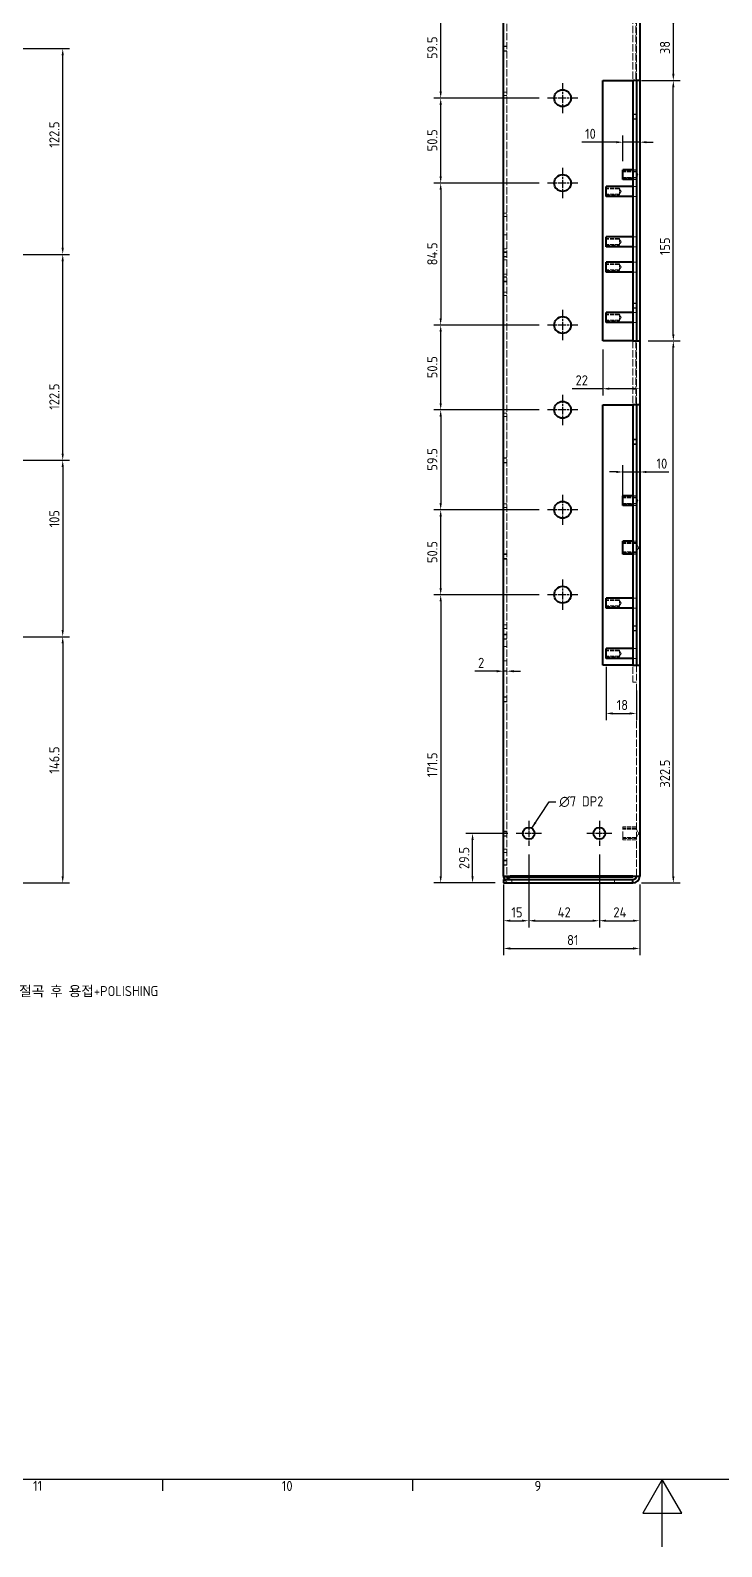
# Model space of a CAD drawing. Header units: millimetres. Extents: x 0 to 2378, y 0 to 1682.
# Drawn here: x 813 to 1224, y 0 to 902 of the extents above; entities that cross this region are included whole.
import ezdxf

# ---------------------------------------------------------------- set-up
doc = ezdxf.new("R2010")
doc.units = ezdxf.units.MM
doc.header["$LTSCALE"] = 2
doc.linetypes.add('CHAIN', pattern=[0.3543, 0.2362, -0.0295, 0.0591, -0.0295])
doc.linetypes.add('DASHED', pattern=[0.2067, 0.1654, -0.0413])
doc.layers.get('0').update_dxf_attribs({"color": 3, "lineweight": 25})
for name, color, linetype, lineweight in [('가려진 것(ISO)', 2, 'DASHED', 18), ('가시적인 것(ISO)', 3, 'Continuous', 40), ('경계(ISO)', 7, 'Continuous', 25), ('기호(ISO)', 5, 'Continuous', 25), ('중심 표식(ISO)', 1, 'Continuous', 25), ('치수(ISO)', 2, 'Continuous', 25)]:
    doc.layers.add(name, color=color, linetype=linetype, lineweight=lineweight)
doc.styles.add('문자 텍스트_M2B', font='isocp.shx')
doc.styles.add('치수 텍스트_PSTEK_POSCO', font='isocp.shx')
doc.dimstyles.new('치수_PSTEK_POSCO', dxfattribs={"dimscale": 2, "dimtxt": 3, "dimasz": 2, "dimexe": 2, "dimexo": 2.5, "dimgap": 1, "dimtad": 1, "dimrnd": 1e-08, "dimdsep": 46, "dimtxsty": '치수 텍스트_PSTEK_POSCO', "dimcen": 0.09, "dimdle": 10, "dimclrd": 7, "dimclre": 7, "dimclrt": 2, "dimadec": 1, "dimazin": 2, "dimtfac": 1, "dimtmove": 0, "dimatfit": 3, "dimfxl": 0, "dimtolj": 1, "dimlwd": -1, "dimlwe": -1, "dimarcsym": 0})
doc.dimstyles.new('치수_PSTEK_POSCO$7', dxfattribs={"dimscale": 2, "dimtxt": 3, "dimasz": 2, "dimexe": 2, "dimexo": 2.5, "dimgap": 1, "dimtad": 1, "dimrnd": 1e-08, "dimdsep": 46, "dimtxsty": '치수 텍스트_PSTEK_POSCO', "dimcen": 0.09, "dimdle": 10, "dimclrd": 7, "dimclre": 7, "dimclrt": 2, "dimadec": 1, "dimazin": 2, "dimtfac": 1, "dimtmove": 0, "dimatfit": 3, "dimfxl": 0, "dimtolj": 1, "dimlwd": -1, "dimlwe": -1, "dimarcsym": 0})

# ---------------------------------------------------------------- blocks, each defined once
blk = doc.blocks.new('경계 Default Border')
at = {"layer": '경계(ISO)'}
for p, q in [((445.88, 20), (445.88, 16.6)), ((520.19, 20), (520.19, 16.6))]:
    blk.add_line(p, q, dxfattribs=at)
at = {"layer": '경계(ISO)', "flags": 128}
for points in [[(20, 20), (20, 821), (1169, 821), (1169, 20), (20, 20)], [(594.5, 0), (594.5, 20), (588.73, 10), (600.27, 10), (594.5, 20)]]:
    blk.add_lwpolyline(points, dxfattribs=at)
at = {"layer": '경계(ISO)', "color": 2, "char_height": 3, "attachment_point": 7, "style": '문자 텍스트_M2B'}
for s, insert in [('11', (407.37, 16.6)), ('10', (481.35, 16.57)), ('9', (556.49, 16.57))]:
    blk.add_mtext(s, dxfattribs=dict(at, insert=insert))
blk = doc.blocks.new('*D36')
at = {"layer": 'Defpoints', "color": 0, "transparency": 16777216}
for p in [(752.74, 891.51), (832.37, 891.51), (752.74, 769.01)]:
    blk.add_point(p, dxfattribs=at)
at = {"layer": '치수(ISO)', "color": 7, "transparency": 16777216}
for p, q in [((757.74, 891.51), (836.37, 891.51)), ((832.37, 773.01), (832.37, 887.51)), ((757.74, 769.01), (836.37, 769.01))]:
    blk.add_line(p, q, dxfattribs=at)
for points in [[(831.7, 887.51), (833.03, 887.51), (832.37, 891.51)], [(831.7, 773.01), (833.03, 773.01), (832.37, 769.01)]]:
    blk.add_solid(points, dxfattribs=at)
at = {"layer": '치수(ISO)', "color": 2, "transparency": 16777216, "insert": (827.37, 832.59), "char_height": 6, "attachment_point": 4, "rotation": 90, "style": '치수 텍스트_PSTEK_POSCO'}
blk.add_mtext('\\A1;122.5', dxfattribs=at)
blk = doc.blocks.new('*D50')
at = {"layer": 'Defpoints', "color": 0, "transparency": 16777216}
for p in [(1094.58, 538.28), (1096.58, 538.28), (1096.58, 521)]:
    blk.add_point(p, dxfattribs=at)
at = {"layer": '치수(ISO)', "color": 7, "transparency": 16777216}
for p, q in [((1090.58, 521), (1077.44, 521)), ((1096.58, 521), (1094.58, 521)), ((1100.58, 521), (1104.58, 521))]:
    blk.add_line(p, q, dxfattribs=at)
for points in [[(1090.58, 521.67), (1090.58, 520.33), (1094.58, 521)], [(1100.58, 521.67), (1100.58, 520.33), (1096.58, 521)]]:
    blk.add_solid(points, dxfattribs=at)
at = {"layer": '치수(ISO)', "color": 2, "transparency": 16777216, "insert": (1079.44, 526), "char_height": 6, "attachment_point": 4, "style": '치수 텍스트_PSTEK_POSCO'}
blk.add_mtext('\\A1;2', dxfattribs=at)
blk = doc.blocks.new('*D51')
at = {"layer": 'Defpoints', "color": 0, "transparency": 16777216}
for p in [(1109.58, 417.01), (1094.58, 399.01), (1109.58, 372.51)]:
    blk.add_point(p, dxfattribs=at)
at = {"layer": '치수(ISO)', "color": 7, "transparency": 16777216}
for p, q in [((1109.58, 412.01), (1109.58, 368.51)), ((1094.58, 394.01), (1094.58, 368.51)), ((1098.58, 372.51), (1105.58, 372.51))]:
    blk.add_line(p, q, dxfattribs=at)
for points in [[(1098.58, 373.18), (1098.58, 371.84), (1094.58, 372.51)], [(1105.58, 373.18), (1105.58, 371.84), (1109.58, 372.51)]]:
    blk.add_solid(points, dxfattribs=at)
at = {"layer": '치수(ISO)', "color": 2, "transparency": 16777216, "insert": (1099.26, 377.51), "char_height": 6, "attachment_point": 4, "style": '치수 텍스트_PSTEK_POSCO'}
blk.add_mtext('\\A1;15', dxfattribs=at)
blk = doc.blocks.new('*D52')
at = {"layer": 'Defpoints', "color": 0, "transparency": 16777216}
for p in [(1109.58, 417.01), (1151.58, 417.01), (1151.58, 372.51)]:
    blk.add_point(p, dxfattribs=at)
at = {"layer": '치수(ISO)', "color": 7, "transparency": 16777216}
for p, q in [((1109.58, 412.01), (1109.58, 368.51)), ((1151.58, 412.01), (1151.58, 368.51)), ((1113.58, 372.51), (1147.58, 372.51))]:
    blk.add_line(p, q, dxfattribs=at)
for points in [[(1113.58, 373.18), (1113.58, 371.84), (1109.58, 372.51)], [(1147.58, 373.18), (1147.58, 371.84), (1151.58, 372.51)]]:
    blk.add_solid(points, dxfattribs=at)
at = {"layer": '치수(ISO)', "color": 2, "transparency": 16777216, "insert": (1126.8, 377.51), "char_height": 6, "attachment_point": 4, "style": '치수 텍스트_PSTEK_POSCO'}
blk.add_mtext('\\A1;42', dxfattribs=at)
blk = doc.blocks.new('*D53')
at = {"layer": 'Defpoints', "color": 0, "transparency": 16777216}
for p in [(1151.58, 417.01), (1175.58, 399.01), (1175.58, 372.51)]:
    blk.add_point(p, dxfattribs=at)
at = {"layer": '치수(ISO)', "color": 7, "transparency": 16777216}
for p, q in [((1151.58, 412.01), (1151.58, 368.51)), ((1175.58, 394.01), (1175.58, 368.51)), ((1155.58, 372.51), (1171.58, 372.51))]:
    blk.add_line(p, q, dxfattribs=at)
for points in [[(1155.58, 373.18), (1155.58, 371.84), (1151.58, 372.51)], [(1171.58, 373.18), (1171.58, 371.84), (1175.58, 372.51)]]:
    blk.add_solid(points, dxfattribs=at)
at = {"layer": '치수(ISO)', "color": 2, "transparency": 16777216, "insert": (1159.9, 377.51), "char_height": 6, "attachment_point": 4, "style": '치수 텍스트_PSTEK_POSCO'}
blk.add_mtext('\\A1;24', dxfattribs=at)
blk = doc.blocks.new('*D54')
at = {"layer": 'Defpoints', "color": 0, "transparency": 16777216}
for p in [(1076.16, 424.51), (1102.08, 424.51), (1094.58, 395.01)]:
    blk.add_point(p, dxfattribs=at)
at = {"layer": '치수(ISO)', "color": 7, "transparency": 16777216}
for p, q in [((1097.08, 424.51), (1072.16, 424.51)), ((1076.16, 399.01), (1076.16, 420.51)), ((1089.58, 395.01), (1072.16, 395.01))]:
    blk.add_line(p, q, dxfattribs=at)
for points in [[(1075.49, 420.51), (1076.83, 420.51), (1076.16, 424.51)], [(1075.49, 399.01), (1076.83, 399.01), (1076.16, 395.01)]]:
    blk.add_solid(points, dxfattribs=at)
at = {"layer": '치수(ISO)', "color": 2, "transparency": 16777216, "insert": (1071.16, 403.25), "char_height": 6, "attachment_point": 4, "rotation": 90, "style": '치수 텍스트_PSTEK_POSCO'}
blk.add_mtext('\\A1;29.5', dxfattribs=at)
blk = doc.blocks.new('*D57')
at = {"layer": 'Defpoints', "color": 0, "transparency": 16777216}
for p in [(1094.58, 399.01), (1175.58, 399.01), (1175.58, 355.99)]:
    blk.add_point(p, dxfattribs=at)
at = {"layer": '치수(ISO)', "color": 7, "transparency": 16777216}
for p, q in [((1094.58, 394.01), (1094.58, 351.99)), ((1175.58, 394.01), (1175.58, 351.99)), ((1098.58, 355.99), (1171.58, 355.99))]:
    blk.add_line(p, q, dxfattribs=at)
for points in [[(1098.58, 356.66), (1098.58, 355.32), (1094.58, 355.99)], [(1171.58, 356.66), (1171.58, 355.32), (1175.58, 355.99)]]:
    blk.add_solid(points, dxfattribs=at)
at = {"layer": '치수(ISO)', "color": 2, "transparency": 16777216, "insert": (1132.38, 360.99), "char_height": 6, "attachment_point": 4, "style": '치수 텍스트_PSTEK_POSCO'}
blk.add_mtext('\\A1;81', dxfattribs=at)
blk = doc.blocks.new('*D77')
at = {"layer": 'Defpoints', "color": 0, "transparency": 16777216}
for p in [(1057.2, 862.01), (1120.73, 862.01), (1120.73, 811.51)]:
    blk.add_point(p, dxfattribs=at)
at = {"layer": '치수(ISO)', "color": 7, "transparency": 16777216}
for p, q in [((1115.73, 862.01), (1053.2, 862.01)), ((1057.2, 815.51), (1057.2, 858.01)), ((1115.73, 811.51), (1053.2, 811.51))]:
    blk.add_line(p, q, dxfattribs=at)
for points in [[(1056.53, 858.01), (1057.86, 858.01), (1057.2, 862.01)], [(1056.53, 815.51), (1057.86, 815.51), (1057.2, 811.51)]]:
    blk.add_solid(points, dxfattribs=at)
at = {"layer": '치수(ISO)', "color": 2, "transparency": 16777216, "insert": (1052.2, 830.36), "char_height": 6, "attachment_point": 4, "rotation": 90, "style": '치수 텍스트_PSTEK_POSCO'}
blk.add_mtext('\\A1;50.5', dxfattribs=at)
blk = doc.blocks.new('*D78')
at = {"layer": 'Defpoints', "color": 0, "transparency": 16777216}
for p in [(1057.2, 921.51), (1120.73, 921.51), (1120.73, 862.01)]:
    blk.add_point(p, dxfattribs=at)
at = {"layer": '치수(ISO)', "color": 7, "transparency": 16777216}
for p, q in [((1115.73, 921.51), (1053.2, 921.51)), ((1057.2, 866.01), (1057.2, 917.51)), ((1115.73, 862.01), (1053.2, 862.01))]:
    blk.add_line(p, q, dxfattribs=at)
for points in [[(1056.53, 917.51), (1057.86, 917.51), (1057.2, 921.51)], [(1056.53, 866.01), (1057.86, 866.01), (1057.2, 862.01)]]:
    blk.add_solid(points, dxfattribs=at)
at = {"layer": '치수(ISO)', "color": 2, "transparency": 16777216, "insert": (1052.2, 885.35), "char_height": 6, "attachment_point": 4, "rotation": 90, "style": '치수 텍스트_PSTEK_POSCO'}
blk.add_mtext('\\A1;59.5', dxfattribs=at)
blk = doc.blocks.new('*D82')
at = {"layer": 'Defpoints', "color": 0, "transparency": 16777216}
for p in [(1175.58, 717.51), (1195.58, 717.51), (1171.58, 395.01)]:
    blk.add_point(p, dxfattribs=at)
at = {"layer": '치수(ISO)', "color": 7, "transparency": 16777216}
for p, q in [((1180.58, 717.51), (1199.58, 717.51)), ((1195.58, 399.01), (1195.58, 713.51)), ((1176.58, 395.01), (1199.58, 395.01))]:
    blk.add_line(p, q, dxfattribs=at)
for points in [[(1194.91, 713.51), (1196.25, 713.51), (1195.58, 717.51)], [(1194.91, 399.01), (1196.25, 399.01), (1195.58, 395.01)]]:
    blk.add_solid(points, dxfattribs=at)
at = {"layer": '치수(ISO)', "color": 2, "transparency": 16777216, "insert": (1190.58, 451.72), "char_height": 6, "attachment_point": 4, "rotation": 90, "style": '치수 텍스트_PSTEK_POSCO'}
blk.add_mtext('\\A1;322.5', dxfattribs=at)
blk = doc.blocks.new('*D83')
at = {"layer": 'Defpoints', "color": 0, "transparency": 16777216}
for p in [(1175.58, 872.51), (1195.58, 872.51), (1175.58, 717.51)]:
    blk.add_point(p, dxfattribs=at)
at = {"layer": '치수(ISO)', "color": 7, "transparency": 16777216}
for p, q in [((1180.58, 872.51), (1199.58, 872.51)), ((1195.58, 721.51), (1195.58, 868.51)), ((1180.58, 717.51), (1199.58, 717.51))]:
    blk.add_line(p, q, dxfattribs=at)
for points in [[(1194.91, 868.51), (1196.25, 868.51), (1195.58, 872.51)], [(1194.91, 721.51), (1196.25, 721.51), (1195.58, 717.51)]]:
    blk.add_solid(points, dxfattribs=at)
at = {"layer": '치수(ISO)', "color": 2, "transparency": 16777216, "insert": (1190.58, 768.61), "char_height": 6, "attachment_point": 4, "rotation": 90, "style": '치수 텍스트_PSTEK_POSCO'}
blk.add_mtext('\\A1;155', dxfattribs=at)
blk = doc.blocks.new('*D86')
at = {"layer": 'Defpoints', "color": 0, "transparency": 16777216}
for p in [(1175.58, 1091.62), (1153.58, 717.51), (1175.58, 689.1)]:
    blk.add_point(p, dxfattribs=at)
at = {"layer": '치수(ISO)', "color": 7, "transparency": 16777216}
for p, q in [((1153.58, 712.51), (1153.58, 685.1)), ((1153.58, 689.1), (1135.42, 689.1)), ((1171.58, 689.1), (1157.58, 689.1))]:
    blk.add_line(p, q, dxfattribs=at)
for points in [[(1157.58, 689.77), (1157.58, 688.44), (1153.58, 689.1)], [(1171.58, 689.77), (1171.58, 688.44), (1175.58, 689.1)]]:
    blk.add_solid(points, dxfattribs=at)
at = {"layer": '치수(ISO)', "color": 2, "transparency": 16777216, "insert": (1137.42, 694.1), "char_height": 6, "attachment_point": 4, "style": '치수 텍스트_PSTEK_POSCO'}
blk.add_mtext('\\A1;22', dxfattribs=at)
blk = doc.blocks.new('*D106')
at = {"layer": 'Defpoints', "color": 0, "transparency": 16777216}
for p in [(1175.58, 872.51), (1175.58, 835.82), (1165.58, 819.46)]:
    blk.add_point(p, dxfattribs=at)
at = {"layer": '치수(ISO)', "color": 7, "transparency": 16777216}
for p, q in [((1165.58, 824.46), (1165.58, 839.82)), ((1161.58, 835.82), (1141.08, 835.82)), ((1175.58, 835.82), (1165.58, 835.82)), ((1179.58, 835.82), (1183.58, 835.82))]:
    blk.add_line(p, q, dxfattribs=at)
for points in [[(1161.58, 836.48), (1161.58, 835.15), (1165.58, 835.82)], [(1179.58, 836.48), (1179.58, 835.15), (1175.58, 835.82)]]:
    blk.add_solid(points, dxfattribs=at)
at = {"layer": '치수(ISO)', "color": 2, "transparency": 16777216, "insert": (1143.08, 840.82), "char_height": 6, "attachment_point": 4, "style": '치수 텍스트_PSTEK_POSCO'}
blk.add_mtext('\\A1;10', dxfattribs=at)
blk = doc.blocks.new('*D107')
at = {"layer": 'Defpoints', "color": 0, "transparency": 16777216}
for p in [(1175.58, 836.76), (1175.58, 639.56), (1165.58, 619.56)]:
    blk.add_point(p, dxfattribs=at)
at = {"layer": '치수(ISO)', "color": 7, "transparency": 16777216}
for p, q in [((1165.58, 624.56), (1165.58, 643.56)), ((1161.58, 639.56), (1157.58, 639.56)), ((1165.58, 639.56), (1175.58, 639.56)), ((1179.58, 639.56), (1192.98, 639.56))]:
    blk.add_line(p, q, dxfattribs=at)
for points in [[(1161.58, 640.23), (1161.58, 638.9), (1165.58, 639.56)], [(1179.58, 640.23), (1179.58, 638.9), (1175.58, 639.56)]]:
    blk.add_solid(points, dxfattribs=at)
at = {"layer": '치수(ISO)', "color": 2, "transparency": 16777216, "insert": (1185.58, 644.56), "char_height": 6, "attachment_point": 4, "style": '치수 텍스트_PSTEK_POSCO'}
blk.add_mtext('\\A1;10', dxfattribs=at)
blk = doc.blocks.new('*D143')
at = {"layer": 'Defpoints', "color": 0, "transparency": 16777216}
for p in [(752.74, 646.51), (752.74, 541.51), (832.37, 541.51)]:
    blk.add_point(p, dxfattribs=at)
at = {"layer": '치수(ISO)', "color": 7, "transparency": 16777216}
for p, q in [((757.74, 646.51), (836.37, 646.51)), ((832.37, 642.51), (832.37, 545.51)), ((757.74, 541.51), (836.37, 541.51))]:
    blk.add_line(p, q, dxfattribs=at)
for points in [[(831.7, 642.51), (833.03, 642.51), (832.37, 646.51)], [(831.7, 545.51), (833.03, 545.51), (832.37, 541.51)]]:
    blk.add_solid(points, dxfattribs=at)
at = {"layer": '치수(ISO)', "color": 2, "transparency": 16777216, "insert": (827.37, 606.59), "char_height": 6, "attachment_point": 4, "rotation": 90, "style": '치수 텍스트_PSTEK_POSCO'}
blk.add_mtext('\\A1;105', dxfattribs=at)
blk = doc.blocks.new('*D144')
at = {"layer": 'Defpoints', "color": 0, "transparency": 16777216}
for p in [(752.74, 769.01), (832.37, 769.01), (752.74, 646.51)]:
    blk.add_point(p, dxfattribs=at)
at = {"layer": '치수(ISO)', "color": 7, "transparency": 16777216}
for p, q in [((757.74, 769.01), (836.37, 769.01)), ((832.37, 650.51), (832.37, 765.01)), ((757.74, 646.51), (836.37, 646.51))]:
    blk.add_line(p, q, dxfattribs=at)
for points in [[(831.7, 765.01), (833.03, 765.01), (832.37, 769.01)], [(831.7, 650.51), (833.03, 650.51), (832.37, 646.51)]]:
    blk.add_solid(points, dxfattribs=at)
at = {"layer": '치수(ISO)', "color": 2, "transparency": 16777216, "insert": (827.37, 676.59), "char_height": 6, "attachment_point": 4, "rotation": 90, "style": '치수 텍스트_PSTEK_POSCO'}
blk.add_mtext('\\A1;122.5', dxfattribs=at)
blk = doc.blocks.new('*D146')
at = {"layer": 'Defpoints', "color": 0, "transparency": 16777216}
for p in [(752.74, 541.51), (757.51, 395.01), (832.37, 395.01)]:
    blk.add_point(p, dxfattribs=at)
at = {"layer": '치수(ISO)', "color": 7, "transparency": 16777216}
for p, q in [((757.74, 541.51), (836.37, 541.51)), ((832.37, 537.51), (832.37, 399.01)), ((762.51, 395.01), (836.37, 395.01))]:
    blk.add_line(p, q, dxfattribs=at)
for points in [[(831.7, 537.51), (833.03, 537.51), (832.37, 541.51)], [(831.7, 399.01), (833.03, 399.01), (832.37, 395.01)]]:
    blk.add_solid(points, dxfattribs=at)
at = {"layer": '치수(ISO)', "color": 2, "transparency": 16777216, "insert": (827.37, 460.04), "char_height": 6, "attachment_point": 4, "rotation": 90, "style": '치수 텍스트_PSTEK_POSCO'}
blk.add_mtext('\\A1;146.5', dxfattribs=at)
blk = doc.blocks.new('*D162')
at = {"layer": 'Defpoints', "color": 0, "transparency": 16777216}
for p in [(1120.73, 811.51), (1057.2, 727.01), (1120.73, 727.01)]:
    blk.add_point(p, dxfattribs=at)
at = {"layer": '치수(ISO)', "color": 7, "transparency": 16777216}
for p, q in [((1115.73, 811.51), (1053.2, 811.51)), ((1057.2, 807.51), (1057.2, 731.01)), ((1115.73, 727.01), (1053.2, 727.01))]:
    blk.add_line(p, q, dxfattribs=at)
for points in [[(1056.53, 807.51), (1057.86, 807.51), (1057.2, 811.51)], [(1056.53, 731.01), (1057.86, 731.01), (1057.2, 727.01)]]:
    blk.add_solid(points, dxfattribs=at)
at = {"layer": '치수(ISO)', "color": 2, "transparency": 16777216, "insert": (1052.2, 762.54), "char_height": 6, "attachment_point": 4, "rotation": 90, "style": '치수 텍스트_PSTEK_POSCO'}
blk.add_mtext('\\A1;84.5', dxfattribs=at)
blk = doc.blocks.new('*D163')
at = {"layer": 'Defpoints', "color": 0, "transparency": 16777216}
for p in [(1057.2, 727.01), (1120.73, 727.01), (1120.73, 676.51)]:
    blk.add_point(p, dxfattribs=at)
at = {"layer": '치수(ISO)', "color": 7, "transparency": 16777216}
for p, q in [((1115.73, 727.01), (1053.2, 727.01)), ((1057.2, 680.51), (1057.2, 723.01)), ((1115.73, 676.51), (1053.2, 676.51))]:
    blk.add_line(p, q, dxfattribs=at)
for points in [[(1056.53, 723.01), (1057.86, 723.01), (1057.2, 727.01)], [(1056.53, 680.51), (1057.86, 680.51), (1057.2, 676.51)]]:
    blk.add_solid(points, dxfattribs=at)
at = {"layer": '치수(ISO)', "color": 2, "transparency": 16777216, "insert": (1052.2, 695.34), "char_height": 6, "attachment_point": 4, "rotation": 90, "style": '치수 텍스트_PSTEK_POSCO'}
blk.add_mtext('\\A1;50.5', dxfattribs=at)
blk = doc.blocks.new('*D164')
at = {"layer": 'Defpoints', "color": 0, "transparency": 16777216}
for p in [(1120.73, 676.51), (1057.2, 617.01), (1120.73, 617.01)]:
    blk.add_point(p, dxfattribs=at)
at = {"layer": '치수(ISO)', "color": 7, "transparency": 16777216}
for p, q in [((1115.73, 676.51), (1053.2, 676.51)), ((1057.2, 672.51), (1057.2, 621.01)), ((1115.73, 617.01), (1053.2, 617.01))]:
    blk.add_line(p, q, dxfattribs=at)
for points in [[(1056.53, 672.51), (1057.86, 672.51), (1057.2, 676.51)], [(1056.53, 621.01), (1057.86, 621.01), (1057.2, 617.01)]]:
    blk.add_solid(points, dxfattribs=at)
at = {"layer": '치수(ISO)', "color": 2, "transparency": 16777216, "insert": (1052.2, 640.33), "char_height": 6, "attachment_point": 4, "rotation": 90, "style": '치수 텍스트_PSTEK_POSCO'}
blk.add_mtext('\\A1;59.5', dxfattribs=at)
blk = doc.blocks.new('*D165')
at = {"layer": 'Defpoints', "color": 0, "transparency": 16777216}
for p in [(1057.2, 617.01), (1120.73, 617.01), (1120.73, 566.51)]:
    blk.add_point(p, dxfattribs=at)
at = {"layer": '치수(ISO)', "color": 7, "transparency": 16777216}
for p, q in [((1115.73, 617.01), (1053.2, 617.01)), ((1057.2, 570.51), (1057.2, 613.01)), ((1115.73, 566.51), (1053.2, 566.51))]:
    blk.add_line(p, q, dxfattribs=at)
for points in [[(1056.53, 613.01), (1057.86, 613.01), (1057.2, 617.01)], [(1056.53, 570.51), (1057.86, 570.51), (1057.2, 566.51)]]:
    blk.add_solid(points, dxfattribs=at)
at = {"layer": '치수(ISO)', "color": 2, "transparency": 16777216, "insert": (1052.2, 585.34), "char_height": 6, "attachment_point": 4, "rotation": 90, "style": '치수 텍스트_PSTEK_POSCO'}
blk.add_mtext('\\A1;50.5', dxfattribs=at)
blk = doc.blocks.new('*D166')
at = {"layer": 'Defpoints', "color": 0, "transparency": 16777216}
for p in [(1120.73, 566.51), (1057.2, 395.01), (1094.58, 395.01)]:
    blk.add_point(p, dxfattribs=at)
at = {"layer": '치수(ISO)', "color": 7, "transparency": 16777216}
for p, q in [((1115.73, 566.51), (1053.2, 566.51)), ((1057.2, 562.51), (1057.2, 399.01)), ((1089.58, 395.01), (1053.2, 395.01))]:
    blk.add_line(p, q, dxfattribs=at)
for points in [[(1056.53, 562.51), (1057.86, 562.51), (1057.2, 566.51)], [(1056.53, 399.01), (1057.86, 399.01), (1057.2, 395.01)]]:
    blk.add_solid(points, dxfattribs=at)
at = {"layer": '치수(ISO)', "color": 2, "transparency": 16777216, "insert": (1052.2, 457.94), "char_height": 6, "attachment_point": 4, "rotation": 90, "style": '치수 텍스트_PSTEK_POSCO'}
blk.add_mtext('\\A1;171.5', dxfattribs=at)
blk = doc.blocks.new('*D169')
at = {"layer": 'Defpoints', "color": 0, "transparency": 16777216}
for p in [(1171.58, 910.51), (1171.58, 872.51), (1195.58, 872.51)]:
    blk.add_point(p, dxfattribs=at)
at = {"layer": '치수(ISO)', "color": 7, "transparency": 16777216}
for p, q in [((1176.58, 910.51), (1199.58, 910.51)), ((1195.58, 906.51), (1195.58, 876.51)), ((1176.58, 872.51), (1199.58, 872.51))]:
    blk.add_line(p, q, dxfattribs=at)
for points in [[(1194.91, 906.51), (1196.25, 906.51), (1195.58, 910.51)], [(1194.91, 876.51), (1196.25, 876.51), (1195.58, 872.51)]]:
    blk.add_solid(points, dxfattribs=at)
at = {"layer": '치수(ISO)', "color": 2, "transparency": 16777216, "insert": (1190.58, 888.21), "char_height": 6, "attachment_point": 4, "rotation": 90, "style": '치수 텍스트_PSTEK_POSCO'}
blk.add_mtext('\\A1;38', dxfattribs=at)
blk = doc.blocks.new('*D170')
at = {"layer": 'Defpoints', "color": 0, "transparency": 16777216}
for p in [(1155.58, 528.56), (1173.58, 514.51), (1173.58, 495.86)]:
    blk.add_point(p, dxfattribs=at)
at = {"layer": '치수(ISO)', "color": 7, "transparency": 16777216}
for p, q in [((1155.58, 523.56), (1155.58, 491.86)), ((1173.58, 509.51), (1173.58, 491.86)), ((1159.58, 495.86), (1169.58, 495.86))]:
    blk.add_line(p, q, dxfattribs=at)
for points in [[(1159.58, 496.53), (1159.58, 495.19), (1155.58, 495.86)], [(1169.58, 496.53), (1169.58, 495.19), (1173.58, 495.86)]]:
    blk.add_solid(points, dxfattribs=at)
at = {"layer": '치수(ISO)', "color": 2, "transparency": 16777216, "insert": (1161.88, 500.86), "char_height": 6, "attachment_point": 4, "style": '치수 텍스트_PSTEK_POSCO'}
blk.add_mtext('\\A1;18', dxfattribs=at)

msp = doc.modelspace()

# ---------------------------------------------------------------- linework, layer by layer
at = {"layer": '가려진 것(ISO)', "ltscale": 13.051744}
msp.add_line((1096.5796, 1273.098), (1096.5796, 399.0122), dxfattribs=at)
at = {"layer": '가려진 것(ISO)', "ltscale": 13.131522}
for p, q in [((1171.5796, 910.5122), (1171.5796, 872.5122)), ((1173.3116, 910.5122), (1173.3116, 872.5122)), ((1173.5796, 872.5122), (1173.5796, 910.5122)), ((1171.5796, 717.5122), (1171.5796, 679.5122)), ((1173.3116, 717.5122), (1173.3116, 679.5122)), ((1173.5796, 679.5122), (1173.5796, 717.5122))]:
    msp.add_line(p, q, dxfattribs=at)
at = {"layer": '가려진 것(ISO)', "ltscale": 1.904597}
for p, q in [((1096.5796, 893.0122), (1094.5796, 893.0122)), ((1096.5796, 892.7417), (1094.5796, 892.7417)), ((1096.5796, 890.2827), (1094.5796, 890.2827)), ((1094.5796, 890.0122), (1096.5796, 890.0122)), ((1094.5796, 865.5122), (1096.5796, 865.5122)), ((1094.5796, 863.5122), (1096.5796, 863.5122)), ((1173.5796, 852.5122), (1171.5796, 852.5122)), ((1171.5796, 852.2417), (1173.5796, 852.2417)), ((1171.5796, 849.7827), (1173.5796, 849.7827)), ((1171.5796, 849.5122), (1173.5796, 849.5122)), ((1173.5796, 819.4622), (1171.5796, 819.4622)), ((1173.5796, 813.5622), (1171.5796, 813.5622)), ((1173.5796, 809.4622), (1171.5796, 809.4622)), ((1173.5796, 803.5622), (1171.5796, 803.5622)), ((1094.5796, 793.5122), (1096.5796, 793.5122)), ((1096.5796, 791.5122), (1094.5796, 791.5122)), ((1096.5796, 780.7622), (1094.5796, 780.7622)), ((1173.5796, 779.4622), (1171.5796, 779.4622)), ((1096.5796, 772.2622), (1094.5796, 772.2622)), ((1096.5796, 770.5122), (1094.5796, 770.5122)), ((1096.5796, 770.2417), (1094.5796, 770.2417)), ((1096.5796, 767.7827), (1094.5796, 767.7827)), ((1094.5796, 767.5122), (1096.5796, 767.5122)), ((1173.5796, 773.5622), (1171.5796, 773.5622)), ((1096.5796, 765.7622), (1094.5796, 765.7622)), ((1173.5796, 764.4622), (1171.5796, 764.4622)), ((1173.5796, 758.5622), (1171.5796, 758.5622)), ((1096.5796, 757.2622), (1094.5796, 757.2622)), ((1096.5796, 755.7622), (1094.5796, 755.7622)), ((1096.5796, 755.4917), (1094.5796, 755.4917)), ((1096.5796, 753.0327), (1094.5796, 753.0327)), ((1094.5796, 752.7622), (1096.5796, 752.7622)), ((1094.5796, 746.5122), (1096.5796, 746.5122)), ((1094.5796, 744.5122), (1096.5796, 744.5122)), ((1173.5796, 740.0122), (1171.5796, 740.0122)), ((1171.5796, 739.7417), (1173.5796, 739.7417)), ((1171.5796, 737.2827), (1173.5796, 737.2827)), ((1171.5796, 737.0122), (1173.5796, 737.0122)), ((1173.5796, 734.4622), (1171.5796, 734.4622)), ((1173.5796, 728.5622), (1171.5796, 728.5622)), ((1094.5796, 674.5122), (1096.5796, 674.5122)), ((1096.5796, 672.5122), (1094.5796, 672.5122)), ((1173.5796, 659.0122), (1171.5796, 659.0122)), ((1171.5796, 658.7417), (1173.5796, 658.7417)), ((1171.5796, 656.2827), (1173.5796, 656.2827)), ((1171.5796, 656.0122), (1173.5796, 656.0122)), ((1096.5796, 648.0122), (1094.5796, 648.0122)), ((1096.5796, 647.7417), (1094.5796, 647.7417)), ((1096.5796, 645.2827), (1094.5796, 645.2827)), ((1094.5796, 645.0122), (1096.5796, 645.0122)), ((1173.5796, 625.4622), (1171.5796, 625.4622)), ((1094.5796, 620.5122), (1096.5796, 620.5122)), ((1094.5796, 618.5122), (1096.5796, 618.5122)), ((1173.5796, 619.5622), (1171.5796, 619.5622)), ((1173.5796, 598.4622), (1171.5796, 598.4622)), ((1096.5796, 590.7622), (1094.5796, 590.7622)), ((1096.5796, 590.4917), (1094.5796, 590.4917)), ((1096.5796, 588.0327), (1094.5796, 588.0327)), ((1094.5796, 587.7622), (1096.5796, 587.7622)), ((1173.5796, 590.5622), (1171.5796, 590.5622)), ((1173.5796, 564.4622), (1171.5796, 564.4622)), ((1173.5796, 558.5622), (1171.5796, 558.5622)), ((1094.5796, 548.5122), (1096.5796, 548.5122)), ((1096.5796, 546.5122), (1094.5796, 546.5122)), ((1096.5796, 543.0122), (1094.5796, 543.0122)), ((1096.5796, 542.7417), (1094.5796, 542.7417)), ((1173.5796, 548.0122), (1171.5796, 548.0122)), ((1171.5796, 547.7417), (1173.5796, 547.7417)), ((1171.5796, 545.2827), (1173.5796, 545.2827)), ((1171.5796, 545.0122), (1173.5796, 545.0122)), ((1096.5796, 540.2827), (1094.5796, 540.2827)), ((1094.5796, 540.0122), (1096.5796, 540.0122)), ((1096.5796, 535.7622), (1094.5796, 535.7622)), ((1173.5796, 534.4622), (1171.5796, 534.4622)), ((1096.5796, 527.2622), (1094.5796, 527.2622)), ((1173.5796, 528.5622), (1171.5796, 528.5622)), ((1171.5796, 514.5122), (1173.5796, 514.5122)), ((1096.5796, 505.7622), (1094.5796, 505.7622)), ((1096.5796, 505.4917), (1094.5796, 505.4917)), ((1096.5796, 503.0327), (1094.5796, 503.0327)), ((1094.5796, 502.7622), (1096.5796, 502.7622)), ((1096.5796, 425.7622), (1094.5796, 425.7622)), ((1096.5796, 425.4917), (1094.5796, 425.4917)), ((1096.5796, 423.0327), (1094.5796, 423.0327)), ((1094.5796, 422.7622), (1096.5796, 422.7622)), ((1096.5796, 415.0122), (1094.5796, 415.0122)), ((1096.5796, 413.0122), (1094.5796, 413.0122)), ((1096.5796, 408.5122), (1094.5796, 408.5122)), ((1096.5796, 408.2417), (1094.5796, 408.2417)), ((1096.5796, 405.7827), (1094.5796, 405.7827)), ((1094.5796, 405.5122), (1096.5796, 405.5122)), ((1099.5796, 397.0122), (1099.5796, 395.0122)), ((1109.5796, 395.0122), (1109.5796, 397.0122)), ((1160.5796, 395.0122), (1160.5796, 397.0122))]:
    msp.add_line(p, q, dxfattribs=at)
at = {"layer": '가려진 것(ISO)', "ltscale": 7.618686}
for p, q in [((1173.5796, 818.5122), (1165.5796, 818.5122)), ((1173.5796, 818.1332), (1165.5796, 818.1332)), ((1173.5796, 814.8912), (1165.5796, 814.8912)), ((1165.5796, 814.5122), (1173.5796, 814.5122)), ((1163.5796, 808.5122), (1155.5796, 808.5122)), ((1163.5796, 808.1332), (1155.5796, 808.1332)), ((1163.5796, 804.8912), (1155.5796, 804.8912)), ((1155.5796, 804.5122), (1163.5796, 804.5122)), ((1163.5796, 778.5122), (1155.5796, 778.5122)), ((1163.5796, 778.1332), (1155.5796, 778.1332)), ((1163.5796, 774.8912), (1155.5796, 774.8912)), ((1155.5796, 774.5122), (1163.5796, 774.5122)), ((1163.5796, 763.5122), (1155.5796, 763.5122)), ((1163.5796, 763.1332), (1155.5796, 763.1332)), ((1163.5796, 759.8912), (1155.5796, 759.8912)), ((1155.5796, 759.5122), (1163.5796, 759.5122)), ((1163.5796, 733.5122), (1155.5796, 733.5122)), ((1163.5796, 733.1332), (1155.5796, 733.1332)), ((1163.5796, 729.8912), (1155.5796, 729.8912)), ((1155.5796, 729.5122), (1163.5796, 729.5122)), ((1173.5796, 624.5122), (1165.5796, 624.5122)), ((1173.5796, 624.1332), (1165.5796, 624.1332)), ((1173.5796, 620.8912), (1165.5796, 620.8912)), ((1165.5796, 620.5122), (1173.5796, 620.5122)), ((1173.5796, 597.5122), (1165.5796, 597.5122)), ((1173.5796, 596.9707), (1165.5796, 596.9707)), ((1173.5796, 592.0537), (1165.5796, 592.0537)), ((1165.5796, 591.5122), (1173.5796, 591.5122)), ((1163.5796, 563.5122), (1155.5796, 563.5122)), ((1163.5796, 563.1332), (1155.5796, 563.1332)), ((1163.5796, 559.8912), (1155.5796, 559.8912)), ((1155.5796, 559.5122), (1163.5796, 559.5122)), ((1163.5796, 533.5122), (1155.5796, 533.5122)), ((1163.5796, 533.1332), (1155.5796, 533.1332)), ((1163.5796, 529.8912), (1155.5796, 529.8912)), ((1155.5796, 529.5122), (1163.5796, 529.5122)), ((1173.5796, 428.4622), (1165.5796, 428.4622)), ((1173.5796, 427.5122), (1165.5796, 427.5122)), ((1173.5796, 426.9707), (1165.5796, 426.9707)), ((1173.5796, 422.0537), (1165.5796, 422.0537)), ((1165.5796, 421.5122), (1173.5796, 421.5122)), ((1173.5796, 420.5622), (1165.5796, 420.5622))]:
    msp.add_line(p, q, dxfattribs=at)
at = {"layer": '가려진 것(ISO)', "ltscale": 1.800898}
for p, q in [((1174.5536, 816.5122), (1173.5796, 818.1332)), ((1174.5536, 816.5122), (1173.5796, 814.8912)), ((1164.5536, 806.5122), (1163.5796, 808.1332)), ((1164.5536, 806.5122), (1163.5796, 804.8912)), ((1164.5536, 776.5122), (1163.5796, 778.1332)), ((1164.5536, 776.5122), (1163.5796, 774.8912)), ((1164.5536, 761.5122), (1163.5796, 763.1332)), ((1164.5536, 761.5122), (1163.5796, 759.8912)), ((1164.5536, 731.5122), (1163.5796, 733.1332)), ((1164.5536, 731.5122), (1163.5796, 729.8912)), ((1174.5536, 622.5122), (1173.5796, 624.1332)), ((1174.5536, 622.5122), (1173.5796, 620.8912)), ((1164.5536, 561.5122), (1163.5796, 563.1332)), ((1164.5536, 561.5122), (1163.5796, 559.8912)), ((1164.5536, 531.5122), (1163.5796, 533.1332)), ((1164.5536, 531.5122), (1163.5796, 529.8912))]:
    msp.add_line(p, q, dxfattribs=at)
at = {"layer": '가려진 것(ISO)', "ltscale": 5.983681}
for p, q in [((1163.5796, 808.5122), (1163.5796, 804.5122)), ((1163.5796, 778.5122), (1163.5796, 774.5122)), ((1163.5796, 763.5122), (1163.5796, 759.5122)), ((1163.5796, 733.5122), (1163.5796, 729.5122)), ((1163.5796, 563.5122), (1163.5796, 559.5122)), ((1163.5796, 533.5122), (1163.5796, 529.5122))]:
    msp.add_line(p, q, dxfattribs=at)
at = {"layer": '가려진 것(ISO)', "ltscale": 2.731395}
for p, q in [((1175.0568, 594.5122), (1173.5796, 596.9707)), ((1175.0568, 594.5122), (1173.5796, 592.0537)), ((1175.0568, 424.5122), (1173.5796, 426.9707)), ((1175.0568, 424.5122), (1173.5796, 422.0537))]:
    msp.add_line(p, q, dxfattribs=at)
at = {"layer": '가려진 것(ISO)', "ltscale": 12.094824}
for p, q in [((1171.5796, 514.5122), (1171.5796, 524.5122)), ((1173.5796, 524.5122), (1173.5796, 514.5122))]:
    msp.add_line(p, q, dxfattribs=at)
at = {"layer": '가려진 것(ISO)', "ltscale": 13.304306}
msp.add_line((1173.5796, 399.0122), (1173.5796, 514.5122), dxfattribs=at)
at = {"layer": '가려진 것(ISO)', "ltscale": 15.008819}
msp.add_line((1165.5796, 420.5622), (1165.5796, 428.4622), dxfattribs=at)
at = {"layer": '가려진 것(ISO)', "ltscale": 1.863526}
msp.add_line((1096.5796, 398.4264), (1094.6227, 398.4264), dxfattribs=at)
at = {"layer": '가려진 것(ISO)', "ltscale": 0.557773}
msp.add_line((1096.5796, 399.0122), (1096.5796, 398.4264), dxfattribs=at)
at = {"layer": '가려진 것(ISO)', "ltscale": 0.566074}
msp.add_line((1096.5796, 398.4264), (1096.6673, 398.4264), dxfattribs=at)
at = {"layer": '가려진 것(ISO)', "ltscale": 3.989087}
msp.add_arc((1098.5796, 399.0122), 4, 210, 270, dxfattribs=at)
at = {"layer": '가시적인 것(ISO)'}
for p, q in [((1094.5796, 399.0122), (1094.5796, 1273.098)), ((1175.5796, 910.5122), (1175.5796, 872.5122)), ((1153.5796, 872.5122), (1171.5796, 872.5122)), ((1153.5796, 717.5122), (1153.5796, 872.5122)), ((1175.5796, 872.5122), (1171.5796, 872.5122)), ((1171.5796, 872.5122), (1171.5796, 717.5122)), ((1173.5796, 872.5122), (1173.5796, 717.5122)), ((1175.5796, 872.5122), (1175.5796, 717.5122)), ((1165.5796, 813.5622), (1165.5796, 819.4622)), ((1171.5796, 819.4622), (1165.5796, 819.4622)), ((1171.5796, 813.5622), (1165.5796, 813.5622)), ((1155.5796, 803.5622), (1155.5796, 809.4622)), ((1171.5796, 809.4622), (1155.5796, 809.4622)), ((1171.5796, 803.5622), (1155.5796, 803.5622)), ((1155.5796, 773.5622), (1155.5796, 779.4622)), ((1171.5796, 779.4622), (1155.5796, 779.4622)), ((1171.5796, 773.5622), (1155.5796, 773.5622)), ((1155.5796, 758.5622), (1155.5796, 764.4622)), ((1171.5796, 764.4622), (1155.5796, 764.4622)), ((1171.5796, 758.5622), (1155.5796, 758.5622)), ((1155.5796, 728.5622), (1155.5796, 734.4622)), ((1171.5796, 734.4622), (1155.5796, 734.4622)), ((1171.5796, 728.5622), (1155.5796, 728.5622)), ((1171.5796, 717.5122), (1153.5796, 717.5122)), ((1171.5796, 717.5122), (1175.5796, 717.5122)), ((1175.5796, 717.5122), (1175.5796, 679.5122)), ((1153.5796, 679.5122), (1171.5796, 679.5122)), ((1153.5796, 524.5122), (1153.5796, 679.5122)), ((1175.5796, 679.5122), (1171.5796, 679.5122)), ((1171.5796, 679.5122), (1171.5796, 524.5122)), ((1173.5796, 679.5122), (1173.5796, 524.5122)), ((1175.5796, 679.5122), (1175.5796, 524.5122)), ((1165.5796, 619.5622), (1165.5796, 625.4622)), ((1171.5796, 625.4622), (1165.5796, 625.4622)), ((1171.5796, 619.5622), (1165.5796, 619.5622)), ((1165.5796, 590.5622), (1165.5796, 598.4622)), ((1171.5796, 598.4622), (1165.5796, 598.4622)), ((1171.5796, 590.5622), (1165.5796, 590.5622)), ((1155.5796, 558.5622), (1155.5796, 564.4622)), ((1171.5796, 564.4622), (1155.5796, 564.4622)), ((1171.5796, 558.5622), (1155.5796, 558.5622)), ((1155.5796, 528.5622), (1155.5796, 534.4622)), ((1171.5796, 534.4622), (1155.5796, 534.4622)), ((1171.5796, 524.5122), (1153.5796, 524.5122)), ((1171.5796, 528.5622), (1155.5796, 528.5622)), ((1171.5796, 524.5122), (1175.5796, 524.5122)), ((1175.5796, 524.5122), (1175.5796, 399.0122)), ((1094.5796, 399.0122), (1098.5796, 399.0122)), ((1094.5796, 399.0122), (1094.5796, 398.4264)), ((1094.6227, 398.4264), (1094.5796, 398.4264)), ((1096.6673, 398.4264), (1098.5796, 398.4264)), ((1171.5796, 399.0122), (1098.5796, 399.0122)), ((1171.5796, 398.4264), (1098.5796, 398.4264)), ((1171.5796, 399.0122), (1175.5796, 399.0122)), ((1171.5796, 399.0122), (1171.5796, 398.4264)), ((1094.5796, 397.0122), (1171.5796, 397.0122)), ((1094.5796, 397.0122), (1094.5796, 395.0122)), ((1094.5796, 395.0122), (1171.5796, 395.0122)), ((1171.5796, 395.0122), (1171.5796, 397.0122))]:
    msp.add_line(p, q, dxfattribs=at)
for centre, radius in [((1129.7296, 862.0122), 5), ((1129.7296, 811.5122), 5), ((1129.7296, 727.0122), 5), ((1129.7296, 676.5122), 5), ((1129.7296, 617.0122), 5), ((1129.7296, 566.5122), 5), ((1109.5796, 424.5122), 3.5), ((1151.5796, 424.5122), 3.5)]:
    msp.add_circle(centre, radius, dxfattribs=at)
for centre, radius, start, end in [((1098.5796, 399.0122), 4, 180, 210), ((1098.5796, 399.0122), 2, 180, 270), ((1171.5796, 399.0122), 2, 270, 0), ((1171.5796, 399.0122), 4, 270, 0)]:
    msp.add_arc(centre, radius, start, end, dxfattribs=at)
at = {"layer": '중심 표식(ISO)', "linetype": 'CHAIN', "ltscale": 10.000767}
for p, q in [((1129.7296, 871.0122), (1129.7296, 853.0122)), ((1138.7296, 862.0122), (1120.7296, 862.0122)), ((1129.7296, 820.5122), (1129.7296, 802.5122)), ((1138.7296, 811.5122), (1120.7296, 811.5122)), ((1129.7296, 736.0122), (1129.7296, 718.0122)), ((1138.7296, 727.0122), (1120.7296, 727.0122)), ((1129.7296, 685.5122), (1129.7296, 667.5122)), ((1138.7296, 676.5122), (1120.7296, 676.5122)), ((1129.7296, 626.0122), (1129.7296, 608.0122)), ((1138.7296, 617.0122), (1120.7296, 617.0122)), ((1129.7296, 575.5122), (1129.7296, 557.5122)), ((1138.7296, 566.5122), (1120.7296, 566.5122))]:
    msp.add_line(p, q, dxfattribs=at)
at = {"layer": '중심 표식(ISO)', "linetype": 'CHAIN', "ltscale": 8.333956}
for p, q in [((1117.0796, 424.5122), (1102.0796, 424.5122)), ((1109.5796, 432.0122), (1109.5796, 417.0122)), ((1159.0796, 424.5122), (1144.0796, 424.5122)), ((1151.5796, 432.0122), (1151.5796, 417.0122))]:
    msp.add_line(p, q, dxfattribs=at)

# ---------------------------------------------------------------- block references
at = {"xscale": 2, "yscale": 2, "zscale": 2}
msp.add_blockref('경계 Default Border', (0, 0), dxfattribs=at)

# ---------------------------------------------------------------- texts
at = {"layer": '기호(ISO)', "color": 2, "insert": (1127.7723, 443.358), "char_height": 6, "width": 29.694945, "attachment_point": 4, "line_spacing_factor": 0.525, "style": '치수 텍스트_PSTEK_POSCO'}
msp.add_mtext('{\\fAIGDT|b0|i0;\\H6.0000;n\\fisocp|b0|i0;\\H6.0000;7 DP2}', dxfattribs=at)
at = {"layer": '기호(ISO)', "color": 2, "insert": (806.415, 330.3047), "char_height": 6, "width": 96.979742, "attachment_point": 4, "style": '치수 텍스트_PSTEK_POSCO'}
msp.add_mtext('{\\fISOCP|b0|i0;\\H6.0000;절곡 후 용접+POLISHING}', dxfattribs=at)

# ---------------------------------------------------------------- dimensions: what is measured, and where the dimension line sits
at = {"layer": '치수(ISO)', "color": 7}
for base, p1, p2, override, picture, middle in [((1175.5796, 689.1018), (1153.5796, 717.5122), (1175.5796, 1091.6222), {"dimdec": 2, "dimse2": 1, "dimtp": 0, "dimtm": 0, "dimtdec": 2, "dimtofl": 0, "dimatfit": 2}, '*D86', (1140.9742, 689.1018)), ((1096.5796, 521.0005), (1094.5796, 538.2781), (1096.5796, 538.2781), {"dimdec": 2, "dimse1": 1, "dimse2": 1, "dimtp": 0, "dimtm": 0, "dimtdec": 2, "dimtofl": 1, "dimatfit": 1}, '*D50', (1080.8915, 521.0005)), ((1175.5796, 355.9911), (1094.5796, 399.0122), (1175.5796, 399.0122), {"dimdec": 2, "dimtp": 0, "dimtm": 0, "dimtdec": 2, "dimtofl": 0, "dimatfit": 1}, '*D57', (1135.0796, 355.9911))]:
    dim = msp.add_linear_dim(base=base, p1=p1, p2=p2, dimstyle='치수_PSTEK_POSCO', override=override, dxfattribs=at)
    dim.commit()
    dim.dimension.update_dxf_attribs({"geometry": picture, "text_midpoint": middle, "dimtype": 160})
for base, p1, p2, angle, override, picture, middle in [((1057.1951, 921.5122), (1120.7296, 862.0122), (1120.7296, 921.5122), 90, {"dimdec": 2, "dimtp": 0, "dimtm": 0, "dimtdec": 2, "dimtofl": 0, "dimatfit": 1}, '*D78', (1057.1951, 891.7822)), ((1195.5796, 872.5122), (1171.5796, 910.5122), (1171.5796, 872.5122), 90, {"dimdec": 2, "dimtp": 0, "dimtm": 0, "dimtdec": 2, "dimtofl": 0, "dimatfit": 1}, '*D169', (1195.5796, 891.5122)), ((832.3666, 891.5122), (752.7406, 769.0122), (752.7406, 891.5122), 90, {"dimdec": 2, "dimtp": 0, "dimtm": 0, "dimtdec": 2, "dimtofl": 0, "dimatfit": 1}, '*D36', (832.3666, 840.5122)), ((1175.5796, 835.8178), (1165.5796, 819.4622), (1175.5796, 872.5122), 180, {"dimdec": 2, "dimse2": 1, "dimtp": 0, "dimtm": 0, "dimtdec": 2, "dimtofl": 1, "dimatfit": 1}, '*D106', (1145.7813, 835.8178)), ((1195.5796, 872.5122), (1175.5796, 717.5122), (1175.5796, 872.5122), 90, {"dimdec": 2, "dimtp": 0, "dimtm": 0, "dimtdec": 2, "dimtofl": 0, "dimatfit": 1}, '*D83', (1195.5796, 773.5322)), ((1057.1951, 862.0122), (1120.7296, 811.5122), (1120.7296, 862.0122), 90, {"dimdec": 2, "dimtp": 0, "dimtm": 0, "dimtdec": 2, "dimtofl": 0, "dimatfit": 1}, '*D77', (1057.1951, 836.7822)), ((1175.5796, 639.5622), (1165.5796, 619.5622), (1175.5796, 836.7622), 180, {"dimdec": 2, "dimse2": 1, "dimtp": 0, "dimtm": 0, "dimtdec": 2, "dimtofl": 1, "dimatfit": 1}, '*D107', (1188.2819, 639.5622)), ((1057.1951, 727.0122), (1120.7296, 811.5122), (1120.7296, 727.0122), 90, {"dimdec": 2, "dimtp": 0, "dimtm": 0, "dimtdec": 2, "dimtofl": 0, "dimatfit": 1}, '*D162', (1057.1951, 769.2622)), ((832.3666, 769.0122), (752.7406, 646.5122), (752.7406, 769.0122), 90, {"dimdec": 2, "dimtp": 0, "dimtm": 0, "dimtdec": 2, "dimtofl": 0, "dimatfit": 1}, '*D144', (832.3666, 684.5122)), ((1057.1951, 727.0122), (1120.7296, 676.5122), (1120.7296, 727.0122), 90, {"dimdec": 2, "dimtp": 0, "dimtm": 0, "dimtdec": 2, "dimtofl": 0, "dimatfit": 1}, '*D163', (1057.1951, 701.7622)), ((1195.5796, 717.5122), (1171.5796, 395.0122), (1175.5796, 717.5122), 90, {"dimdec": 2, "dimtp": 0, "dimtm": 0, "dimtdec": 2, "dimtofl": 0, "dimatfit": 1}, '*D82', (1195.5796, 460.2422)), ((1057.1951, 617.0122), (1120.7296, 676.5122), (1120.7296, 617.0122), 90, {"dimdec": 2, "dimtp": 0, "dimtm": 0, "dimtdec": 2, "dimtofl": 0, "dimatfit": 1}, '*D164', (1057.1951, 646.7622)), ((832.3666, 541.5122), (752.7406, 646.5122), (752.7406, 541.5122), 90, {"dimdec": 2, "dimtp": 0, "dimtm": 0, "dimtdec": 2, "dimtofl": 0, "dimatfit": 1}, '*D143', (832.3666, 611.5122)), ((1057.1951, 617.0122), (1120.7296, 566.5122), (1120.7296, 617.0122), 90, {"dimdec": 2, "dimtp": 0, "dimtm": 0, "dimtdec": 2, "dimtofl": 0, "dimatfit": 1}, '*D165', (1057.1951, 591.7622)), ((1057.1951, 395.0122), (1120.7296, 566.5122), (1094.5796, 395.0122), 90, {"dimdec": 2, "dimtp": 0, "dimtm": 0, "dimtdec": 2, "dimtofl": 0, "dimatfit": 1}, '*D166', (1057.1951, 465.2622)), ((832.3666, 395.0122), (752.7406, 541.5122), (757.5111, 395.0122), 90, {"dimdec": 2, "dimtp": 0, "dimtm": 0, "dimtdec": 2, "dimtofl": 0, "dimatfit": 1}, '*D146', (832.3666, 468.2622)), ((1173.5796, 495.8591), (1155.5796, 528.5622), (1173.5796, 514.5122), 180, {"dimdec": 2, "dimtp": 0, "dimtm": 0, "dimtdec": 2, "dimtofl": 0, "dimatfit": 1}, '*D170', (1164.5796, 495.8591)), ((1076.1589, 424.5122), (1094.5796, 395.0122), (1102.0796, 424.5122), 270, {"dimdec": 2, "dimtp": 0, "dimtm": 0, "dimtdec": 2, "dimtofl": 0, "dimatfit": 1}, '*D54', (1076.1589, 409.7622)), ((1109.5796, 372.5094), (1094.5796, 399.0122), (1109.5796, 417.0122), 180, {"dimdec": 2, "dimtp": 0, "dimtm": 0, "dimtdec": 2, "dimtofl": 0, "dimatfit": 1}, '*D51', (1102.0796, 372.5094)), ((1151.5796, 372.5094), (1109.5796, 417.0122), (1151.5796, 417.0122), 180, {"dimdec": 2, "dimtp": 0, "dimtm": 0, "dimtdec": 2, "dimtofl": 0, "dimatfit": 1}, '*D52', (1130.5796, 372.5094)), ((1175.5796, 372.5094), (1151.5796, 417.0122), (1175.5796, 399.0122), 180, {"dimdec": 2, "dimtp": 0, "dimtm": 0, "dimtdec": 2, "dimtofl": 0, "dimatfit": 1}, '*D53', (1163.5796, 372.5094))]:
    dim = msp.add_linear_dim(base=base, p1=p1, p2=p2, angle=angle, dimstyle='치수_PSTEK_POSCO', override=override, dxfattribs=at)
    dim.commit()
    dim.dimension.update_dxf_attribs({"geometry": picture, "text_midpoint": middle, "dimtype": 160})

# ---------------------------------------------------------------- leaders
at = {"layer": '기호(ISO)', "color": 7, "annotation_type": 0, "has_hookline": 1, "hookline_direction": 0}
for points, text_width in [([(1111.3296, 427.5433), (1121.7723, 443.358), (1125.7723, 443.358)], 28.175), ([(757.5111, 397.0122), (800.415, 330.3047), (804.415, 330.3047)], 89.7594)]:
    msp.add_leader(points, dimstyle='치수_PSTEK_POSCO$7', override={"dimtad": 0}, dxfattribs=dict(at, text_width=text_width))

doc.saveas('drawing.dxf')
